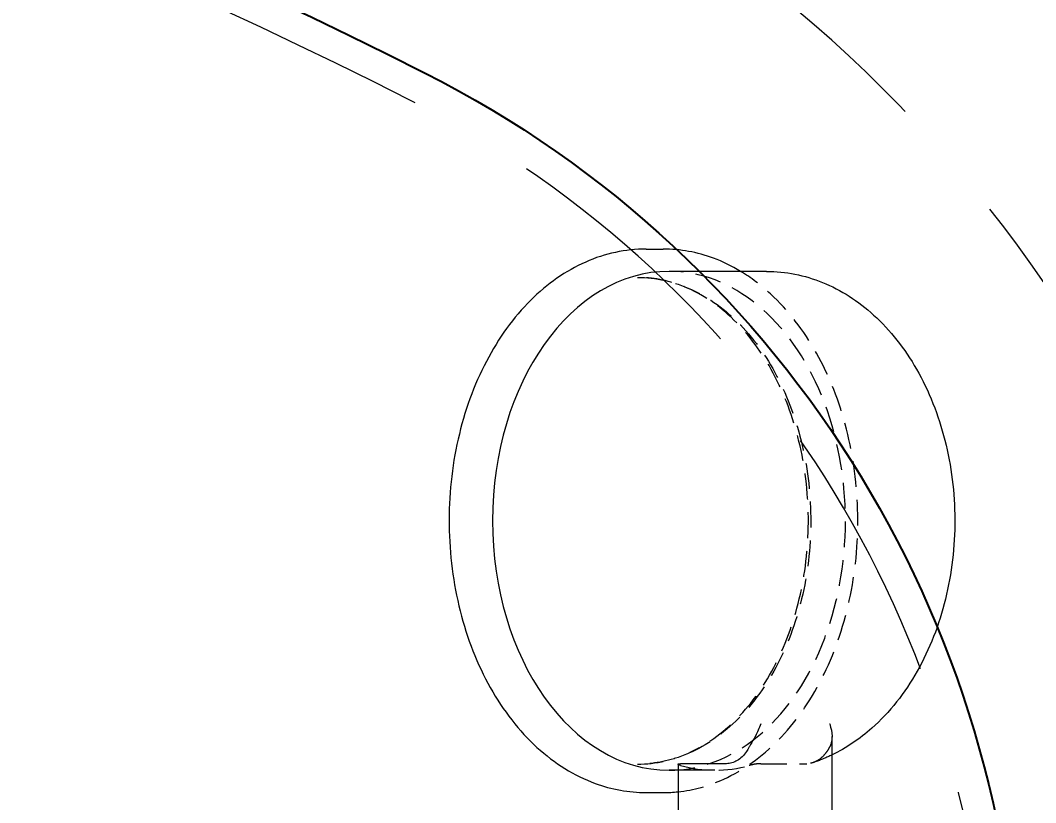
# Model space of a CAD drawing. Header units: millimetres. Extents: x -46397 to 283259, y -8690 to 23983.
# Drawn here: x 9859.8 to 10056, y 8333.7 to 8485 of the extents above; entities that cross this region are included whole.
import ezdxf

# ---------------------------------------------------------------- set-up
doc = ezdxf.new("R2010")
doc.units = ezdxf.units.MM
doc.linetypes.add('CENTER', pattern=[2, 1.25, -0.25, 0.25, -0.25])
doc.linetypes.add('HIDDENX2', pattern=[0.75, 0.5, -0.25])
doc.layers.get('Defpoints').update_dxf_attribs({"lineweight": 0})
for name, color, linetype, lineweight in [('DUONGCHINH', 7, 'Continuous', 25), ('DUONGTAM', 1, 'CENTER', 0), ('PHANTOM 2', 8, 'Continuous', 0)]:
    doc.layers.add(name, color=color, linetype=linetype, lineweight=lineweight)
doc.styles.add('GHI CHÚ 1', font='isocp_IV25.ttf', dxfattribs={"width": 0.8})
doc.dimstyles.new('1-30SCALE', dxfattribs={"dimtxt": 75, "dimasz": 75, "dimexe": 37.5, "dimexo": 30, "dimgap": 30, "dimtad": 1, "dimtoh": 1, "dimdec": 0, "dimdsep": 46, "dimtxsty": 'GHI CHÚ 1', "dimcen": 0.09, "dimclrd": 256, "dimclre": 256, "dimclrt": 2, "dimadec": 0, "dimazin": 0, "dimtfac": 1, "dimtdec": 0, "dimtofl": 0, "dimtmove": 0, "dimatfit": 3, "dimfxl": 1, "dimlwd": 0, "dimlwe": 0, "dimarcsym": 0})

# ---------------------------------------------------------------- blocks, each defined once
blk = doc.blocks.new('A$C3d023de0')
at = {"color": 3, "linetype": 'HIDDENX2', "lineweight": 0, "ltscale": 100}
blk.add_lwpolyline([(-600, 1954.61), (-600, 2004.63, -0.284518), (-488.32, 2187.93, -0.238987), (488.32, 2187.93, -0.284518), (600, 2004.63), (600, 1954.61)], format="xyb", dxfattribs=at)
at = {"layer": 'DUONGCHINH', "color": 2, "ltscale": 10}
blk.add_lwpolyline([(-606, 1954.61), (-606, 2004.61, -0.28449), (-491.03, 2193.28, -0.238987), (491.03, 2193.28, -0.28449), (606, 2004.61), (606, 1954.61)], format="xyb", close=True, dxfattribs=at)
blk = doc.blocks.new('q kjekjas ad')
at = {"color": 2, "linetype": 'Continuous', "lineweight": 0, "ltscale": 10, "extrusion": (0, 1, 0)}
for p, q in [((-4466.15, 2159.19), (-4462.82, 2159.19)), ((-4442.86, 2154.88), (-4461.71, 2154.88)), ((-4430.21, 2050.21), (-4430.21, 2064.95)), ((-4459.96, 2059.61), (-4459.96, 2050.21)), ((-4450.63, 2059.71), (-4459.5, 2059.71)), ((-4452.84, 2058.45), (-4461.71, 2058.45)), ((-4466.15, 2054.13), (-4462.82, 2054.13))]:
    blk.add_line(p, q, dxfattribs=at)
at = {"color": 1, "linetype": 'HIDDENX2', "lineweight": 0, "ltscale": 10, "extrusion": (0, 1, 0)}
blk.add_line((-4443.97, 2059.71), (-4435.1, 2059.71), dxfattribs=at)
at = {"color": 2, "linetype": 'Continuous', "lineweight": 0, "ltscale": 10}
for major_axis, start_param, end_param in [((0, 48.22), 0, 1.570796), ((0, -48.22), -1.570796, 0)]:
    blk.add_ellipse((-4461.71, 2106.66), major_axis=major_axis, ratio=0.707107, start_param=start_param, end_param=end_param, dxfattribs=at)
at = {"color": 1, "linetype": 'HIDDENX2', "lineweight": 0, "ltscale": 10}
for centre, start_param, end_param in [((-4461.71, 2106.66), 0, 3.141593), ((-4452.84, 2106.66), -0.196382, 0.196382)]:
    blk.add_ellipse(centre, major_axis=(0, -48.22), ratio=0.707107, start_param=start_param, end_param=end_param, dxfattribs=at)
at = {"color": 2, "linetype": 'Continuous', "lineweight": 0, "ltscale": 10}
for points, knots in [([(-4466.15, 2159.19), (-4470.12, 2159.19), (-4474.08, 2158.33), (-4481.65, 2154.99), (-4485.25, 2152.48), (-4491.76, 2146), (-4494.65, 2141.99), (-4499.41, 2132.9), (-4501.25, 2127.8), (-4503.69, 2117.06), (-4504.27, 2111.42), (-4504.14, 2100.17), (-4503.42, 2094.56), (-4500.73, 2083.93), (-4498.76, 2078.91), (-4493.74, 2069.96), (-4490.69, 2066.03), (-4483.82, 2059.76), (-4480.02, 2057.38), (-4472.8, 2054.73), (-4469.47, 2054.13), (-4466.15, 2054.13)], [0.186074, 0.186074, 0.186074, 0.186074, 0.488584, 0.488584, 0.798681, 0.798681, 1.12025, 1.12025, 1.44663, 1.44663, 1.773653, 1.773653, 2.1006, 2.1006, 2.427625, 2.427625, 2.75378, 2.75378, 3.074253, 3.074253, 3.327667, 3.327667, 3.327667, 3.327667]), ([(-4447.87, 2154.88), (-4449.57, 2155.9), (-4451.31, 2156.75), (-4456.26, 2158.59), (-4459.54, 2159.19), (-4462.82, 2159.19)], [6.0660528, 6.0660528, 6.0660528, 6.0660528, 6.2118888, 6.2118888, 6.4692594, 6.4692594, 6.4692594, 6.4692594]), ([(-4442.86, 2154.88), (-4439.18, 2154.88), (-4435.5, 2154.14), (-4428.46, 2151.29), (-4425.12, 2149.12), (-4418.93, 2143.5), (-4416.15, 2139.94), (-4411.47, 2131.78), (-4409.64, 2127.13), (-4407.14, 2117.28), (-4406.49, 2112.09), (-4406.46, 2101.68), (-4407.07, 2096.48), (-4409.51, 2086.55), (-4411.34, 2081.83), (-4416.13, 2073.37), (-4419.07, 2069.63), (-4424.85, 2064.5), (-4427.44, 2062.74), (-4430.21, 2061.4)], [6.097111, 6.097111, 6.097111, 6.097111, 6.375971, 6.375971, 6.668224, 6.668224, 6.98729, 6.98729, 7.323267, 7.323267, 7.663053, 7.663053, 8.00291, 8.00291, 8.342715, 8.342715, 8.678845, 8.678845, 8.909089, 8.909089, 8.909089, 8.909089]), ([(-4443.97, 2067.4), (-4443.98, 2067.39), (-4443.98, 2067.39), (-4444.26, 2066.57), (-4444.63, 2065.79), (-4445.35, 2064.45), (-4445.66, 2063.91), (-4446.03, 2063.25), (-4446.11, 2063.09), (-4446.19, 2062.94)], [1.1423712, 1.1423712, 1.1423712, 1.1423712, 1.1436049, 1.1436049, 1.3513443, 1.3513443, 1.5195255, 1.5195255, 1.5771224, 1.5771224, 1.5771224, 1.5771224]), ([(-4430.67, 2067.4), (-4430.67, 2067.39), (-4430.66, 2067.39), (-4430.39, 2066.57), (-4430.22, 2065.79), (-4430.21, 2065.01), (-4430.21, 2064.98), (-4430.21, 2064.95)], [-0.0010241, -0.0010241, -0.0010241, -0.0010241, 0, 0, 0.1724436, 0.1724436, 0.1803076, 0.1803076, 0.1803076, 0.1803076]), ([(-4446.19, 2062.94), (-4446.36, 2062.61), (-4446.55, 2062.3), (-4446.97, 2061.69), (-4447.26, 2061.35), (-4447.88, 2060.75), (-4448.21, 2060.5), (-4448.84, 2060.13), (-4449.19, 2059.97), (-4449.92, 2059.76), (-4450.29, 2059.71), (-4450.63, 2059.71)], [0, 0, 0, 0, 0.0716764, 0.0716764, 0.1646143, 0.1646143, 0.2575522, 0.2575522, 0.3492283, 0.3492283, 0.4409044, 0.4409044, 0.4409044, 0.4409044]), ([(-4459.96, 2059.61), (-4459.96, 2059.61), (-4459.96, 2059.61), (-4459.96, 2059.64), (-4459.92, 2059.67), (-4459.76, 2059.7), (-4459.64, 2059.71), (-4459.5, 2059.71)], [0.30433727, 0.30433727, 0.30433727, 0.30433727, 0.30478857, 0.30478857, 0.34243304, 0.34243304, 0.38007752, 0.38007752, 0.38007752, 0.38007752])]:
    blk.add_open_spline(points, degree=3, knots=knots, dxfattribs=at)
at = {"color": 1, "linetype": 'HIDDENX2', "lineweight": 0, "ltscale": 10}
for points, knots in [([(-4459.96, 2054.29), (-4456.96, 2054.6), (-4453.99, 2055.42), (-4447.35, 2058.44), (-4443.78, 2061.01), (-4437.34, 2067.59), (-4434.49, 2071.63), (-4429.84, 2080.77), (-4428.05, 2085.88), (-4425.69, 2096.62), (-4425.14, 2102.25), (-4425.32, 2113.47), (-4426.06, 2119.07), (-4428.76, 2129.65), (-4430.72, 2134.64), (-4435.69, 2143.51), (-4438.69, 2147.38), (-4443.91, 2152.19), (-4445.85, 2153.66), (-4447.87, 2154.88)], [3.4027, 3.4027, 3.4027, 3.4027, 3.63853, 3.63853, 3.953712, 3.953712, 4.274776, 4.274776, 4.59801, 4.59801, 4.921481, 4.921481, 5.244907, 5.244907, 5.568383, 5.568383, 5.891483, 5.891483, 6.066053, 6.066053, 6.066053, 6.066053]), ([(-4467.81, 2059.62), (-4464.26, 2059.62), (-4460.71, 2060.44), (-4453.99, 2063.65), (-4450.81, 2066.03), (-4445.16, 2072.07), (-4442.69, 2075.73), (-4438.67, 2083.97), (-4437.13, 2088.55), (-4435.13, 2098.16), (-4434.68, 2103.2), (-4434.91, 2113.22), (-4435.6, 2118.2), (-4438.03, 2127.6), (-4439.78, 2132.02), (-4444.15, 2139.85), (-4446.78, 2143.26), (-4452.65, 2148.74), (-4455.89, 2150.81), (-4462.05, 2153.17), (-4464.93, 2153.71), (-4467.81, 2153.71)], [3.327667, 3.327667, 3.327667, 3.327667, 3.653136, 3.653136, 3.975651, 3.975651, 4.294825, 4.294825, 4.612995, 4.612995, 4.931093, 4.931093, 5.249222, 5.249222, 5.567312, 5.567312, 5.885567, 5.885567, 6.205195, 6.205195, 6.469259, 6.469259, 6.469259, 6.469259]), ([(-4467.81, 2153.71), (-4464.26, 2153.71), (-4460.72, 2152.91), (-4453.97, 2149.8), (-4450.77, 2147.48), (-4445.04, 2141.54), (-4442.51, 2137.91), (-4438.39, 2129.71), (-4436.8, 2125.14), (-4434.72, 2115.52), (-4434.24, 2110.48), (-4434.42, 2100.44), (-4435.09, 2095.44), (-4437.51, 2085.98), (-4439.27, 2081.53), (-4443.7, 2073.62), (-4446.37, 2070.16), (-4452.36, 2064.62), (-4455.67, 2062.52), (-4461.97, 2060.16), (-4464.89, 2059.62), (-4467.81, 2059.62)], [6.097111, 6.097111, 6.097111, 6.097111, 6.411909, 6.411909, 6.729261, 6.729261, 7.049923, 7.049923, 7.371737, 7.371737, 7.693665, 7.693665, 8.015566, 8.015566, 8.337498, 8.337498, 8.659233, 8.659233, 8.979501, 8.979501, 9.238704, 9.238704, 9.238704, 9.238704]), ([(-4430.21, 2064.95), (-4430.21, 2064.39), (-4430.3, 2063.88), (-4430.52, 2063.25), (-4430.59, 2063.09), (-4430.67, 2062.94)], [0.1803076, 0.1803076, 0.1803076, 0.1803076, 0.3120501, 0.3120501, 0.359861, 0.359861, 0.359861, 0.359861]), ([(-4430.67, 2062.94), (-4430.84, 2062.61), (-4431.02, 2062.3), (-4431.45, 2061.69), (-4431.74, 2061.35), (-4432.35, 2060.75), (-4432.69, 2060.5), (-4433.32, 2060.13), (-4433.67, 2059.97), (-4434.39, 2059.76), (-4434.76, 2059.71), (-4435.1, 2059.71)], [2.581263, 2.581263, 2.581263, 2.581263, 2.6529395, 2.6529395, 2.7458773, 2.7458773, 2.8388152, 2.8388152, 2.9304913, 2.9304913, 3.0221674, 3.0221674, 3.0221674, 3.0221674]), ([(-4430.21, 2061.4), (-4431.27, 2060.89), (-4432.35, 2060.44), (-4433.59, 2060.01), (-4433.73, 2059.96), (-4433.87, 2059.91)], [8.90908902, 8.90908902, 8.90908902, 8.90908902, 8.99698677, 8.99698677, 9.00808841, 9.00808841, 9.00808841, 9.00808841]), ([(-4459.5, 2059.37), (-4459.64, 2059.41), (-4459.76, 2059.45), (-4459.92, 2059.54), (-4459.96, 2059.58), (-4459.96, 2059.61)], [0.38007752, 0.38007752, 0.38007752, 0.38007752, 0.41862642, 0.41862642, 0.45672403, 0.45672403, 0.45672403, 0.45672403]), ([(-4443.97, 2059.71), (-4444.11, 2059.71), (-4444.29, 2059.7), (-4444.67, 2059.67), (-4444.88, 2059.64), (-4445.27, 2059.58), (-4445.49, 2059.54), (-4445.87, 2059.45), (-4446.05, 2059.41), (-4446.19, 2059.37)], [0.1519505, 0.1519505, 0.1519505, 0.1519505, 0.189595, 0.189595, 0.2272395, 0.2272395, 0.2657884, 0.2657884, 0.3043373, 0.3043373, 0.3043373, 0.3043373])]:
    blk.add_open_spline(points, degree=3, knots=knots, dxfattribs=at)
at = {"color": 2, "linetype": 'Continuous', "lineweight": 0, "ltscale": 10}
blk.add_open_spline([(-4462.82, 2054.13), (-4461.87, 2054.13), (-4460.91, 2054.18), (-4459.96, 2054.29)], degree=3, dxfattribs=at)
blk = doc.blocks.new('*D1643')
at = {"layer": 'Defpoints', "color": 0, "transparency": 16777216}
for p in [(9680.34, 8741.79, -1.5), (11942.21, 8741.79), (10121.84, 3758.56, -1.5)]:
    blk.add_point(p, dxfattribs=at)
at = {"layer": 'PHANTOM 2', "linetype": 'Continuous', "lineweight": 0, "transparency": 16777216}
for p, q in [((9710.34, 8741.79), (11972.21, 8741.79)), ((11942.21, 3848.56), (11942.21, 8651.79)), ((10151.84, 3758.56), (11972.21, 3758.56))]:
    blk.add_line(p, q, dxfattribs=at)
at = {"layer": 'PHANTOM 2', "transparency": 16777216}
for points in [[(11927.21, 8651.79), (11957.21, 8651.79), (11942.21, 8741.79)], [(11927.21, 3848.56), (11957.21, 3848.56), (11942.21, 3758.56)]]:
    blk.add_solid(points, dxfattribs=at)
at = {"layer": 'PHANTOM 2', "color": 2, "transparency": 16777216, "insert": (11862.67, 6250.17), "char_height": 95, "attachment_point": 5, "rotation": 90, "style": 'GHI CHÚ 1'}
blk.add_mtext('4983', dxfattribs=at)

msp = doc.modelspace()

# ---------------------------------------------------------------- linework, layer by layer
at = {"layer": 'DUONGTAM', "color": 5, "lineweight": 0, "ltscale": 100, "elevation": -1.5}
msp.add_lwpolyline([(8790.84, 8236.24), (8790.84, 6736.24), (8790.84, 6686.41, 0.284296), (8933.19, 6452.98, 0.238987), (9960.48, 6452.98, 0.284296), (10102.84, 6686.41), (10102.84, 6736.24), (10102.84, 8236.24), (10102.84, 8286.06, 0.284296), (9960.48, 8519.5, 0.238987), (8933.19, 8519.5, 0.284296), (8790.84, 8286.06)], format="xyb", close=True, dxfattribs=at)

# ---------------------------------------------------------------- block references
for name, p in [('q kjekjas ad', (14446.84, 6281.56, -1.5)), ('A$C3d023de0', (9446.84, 6281.56, -1.5))]:
    msp.add_blockref(name, p)

# ---------------------------------------------------------------- dimensions: what is measured, and where the dimension line sits
at = {"layer": 'PHANTOM 2'}
dim = msp.add_linear_dim(base=(11942.21, 8741.79), p1=(10121.84, 3758.56, -1.5), p2=(9680.34, 8741.79, -1.5), angle=90, dimstyle='1-30SCALE', override={"dimtxt": 95, "dimasz": 90, "dimexe": 30, "dimtmove": 1}, dxfattribs=at)
dim.commit()
dim.dimension.update_dxf_attribs({"geometry": '*D1643', "text_midpoint": (11862.67, 6250.17)})

doc.saveas('drawing.dxf')
